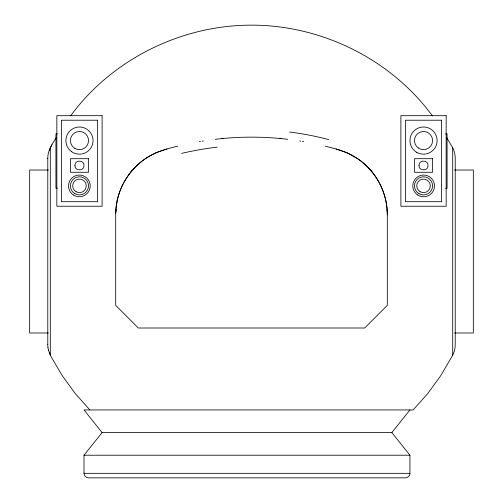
<?xml version="1.0" encoding="UTF-8"?>
<svg xmlns="http://www.w3.org/2000/svg" width="503" height="503" viewBox="0 0 503 503"><rect width="100%" height="100%" fill="white"/><g stroke="black" fill="none" stroke-linecap="round" stroke-linejoin="round"><path stroke-width="0.75" d="M115.709 213.234L116.155 206.89L117.463 199.414M115.74 212.178L115.897 209.525M47.785 158.376C47.59 150.567 52.406 143.959 56.21 137.571M115.784 211.266L115.853 210.078M391.837 432.58L409.945 455.215L409.945 473.323C409.901 475.75 407.845 477.806 405.418 477.85L88.528 477.85C86.101 477.806 84.045 475.75 84.001 473.323L84.001 455.215L102.109 432.58L391.837 432.58L409.945 409.945M117.199 200.596C120.638 184.293 130.346 169.436 143.889 159.734M49.219 150.284L51.878 144.801M123.116 183.953C118.249 193.466 115.684 204.136 115.69 214.825L115.69 305.365L138.325 328L364.675 328L387.31 305.365L387.31 214.825C387.316 204.13 384.745 193.448 379.872 183.928M123.876 182.501C129.29 172.491 137.256 163.884 146.832 157.741M446.79 137.778L452.7 147.807A22.635 22.635 0 0 1 455.215 158.175L455.215 344.825A22.635 22.635 0 0 1 452.7 355.193L440.641 375.835L427.72 393.56L413.145 409.945L84.001 409.945L102.109 432.58M70.596 115.904C112.037 59.228 181.445 25.075 251.5 25.15C321.555 25.075 390.963 59.228 432.404 115.904M130.899 172.001L131.641 171.095M131.27 171.542L131.975 170.712M144.807 159.086C154.503 151.975 166.26 148.938 177.754 146.159M147.335 157.414L155.735 152.899L166.902 149.007M199.282 141.664L200.546 141.45M202.231 141.167L203.313 140.997M215.24 139.325C239.296 136.426 263.704 136.426 287.76 139.325M221.917 138.595L223.024 138.488M57.443 133.886L55.934 133.886L55.934 188.21L57.443 188.21M445.557 133.886L447.066 133.886L447.066 188.21L445.557 188.21M48.407 170.014L29.677 170.014L29.677 332.986L48.407 332.986M454.593 170.014L473.323 170.014L473.323 332.986L454.593 332.986M84.001 455.215L409.945 455.215M84.001 473.323L409.945 473.323M279.976 138.488L281.083 138.595M299.687 140.997L300.769 141.167M302.454 141.45L303.718 141.664M325.246 146.159C335.752 148.794 346.51 151.34 355.665 157.414M336.098 149.007L347.523 153.013L358.193 159.086M356.168 157.741C375.345 169.863 387.48 192.146 387.31 214.825M359.111 159.734C367.379 165.694 374.276 173.535 379.124 182.501M89.855 409.945L75.28 393.56L62.359 375.835L51.212 356.954L48.426 350.069M371.025 170.712L371.73 171.542M371.359 171.095L372.101 172.001M49.219 352.641L50.3 355.193L50.3 147.825M47.942 347.416L48.426 350.101M387.103 209.525L387.26 212.178M47.785 344.731L47.942 347.441M452.7 147.807L452.7 355.193M47.785 158.194L47.785 344.825M181.633 153.371A221.854 139.79 -2 0 1 217.214 147.115M289.615 132.025A221.854 154.93 0.3 0 1 328.767 139.601M74.953 165.267C74.381 171.077 83.988 171.523 83.995 165.707C84.567 159.897 74.96 159.451 74.953 165.267M419.005 165.267C418.433 171.077 428.04 171.523 428.047 165.707C428.619 159.897 419.012 159.451 419.005 165.267M102.109 115.69L56.839 115.69L56.839 206.23L102.109 206.23L102.109 115.69M446.161 115.69L400.891 115.69L400.891 206.23L446.161 206.23L446.161 115.69M97.582 120.217L61.366 120.217L61.366 201.703L97.582 201.703L97.582 120.217M441.634 120.217L405.418 120.217L405.418 201.703L441.634 201.703L441.634 120.217M88.528 158.697L70.42 158.697L70.42 172.278L88.528 172.278L88.528 158.697M432.58 158.697L414.472 158.697L414.472 172.278L432.58 172.278L432.58 158.697M416.736 152.352A13.581 13.581 0 0 0 437.107 140.589A13.581 13.581 0 0 0 416.736 128.825A13.581 13.581 0 0 0 416.736 152.352M418.314 147.983A9.054 9.054 0 0 0 432.542 141.393A9.054 9.054 0 0 0 419.722 132.364A9.054 9.054 0 0 0 418.314 147.983M417.716 195.001A10.852 10.852 0 0 0 434.485 186.494A10.852 10.852 0 0 0 418.735 176.226A10.852 10.852 0 0 0 417.716 195.001M418.999 193.699A9.054 9.054 0 0 0 432.58 185.859A9.054 9.054 0 0 0 418.999 178.018A9.054 9.054 0 0 0 418.999 193.699M420.131 191.737A6.791 6.791 0 0 0 430.317 185.859A6.791 6.791 0 0 0 420.131 179.98A6.791 6.791 0 0 0 420.131 191.737M74.947 193.699A9.054 9.054 0 0 0 88.528 185.859A9.054 9.054 0 0 0 74.947 178.018A9.054 9.054 0 0 0 74.947 193.699M76.079 191.737A6.791 6.791 0 0 0 86.264 185.859A6.791 6.791 0 0 0 76.079 179.98A6.791 6.791 0 0 0 76.079 191.737M73.765 195.208A10.852 10.852 0 0 0 90.207 186.097A10.852 10.852 0 0 0 74.092 176.415A10.852 10.852 0 0 0 73.765 195.208M71.652 151.692A13.581 13.581 0 0 0 92.998 141.808A13.581 13.581 0 0 0 73.765 128.265A13.581 13.581 0 0 0 71.652 151.692M74.947 148.423A9.054 9.054 0 0 0 88.528 140.582A9.054 9.054 0 0 0 74.947 132.742A9.054 9.054 0 0 0 74.947 148.423"/></g></svg>
